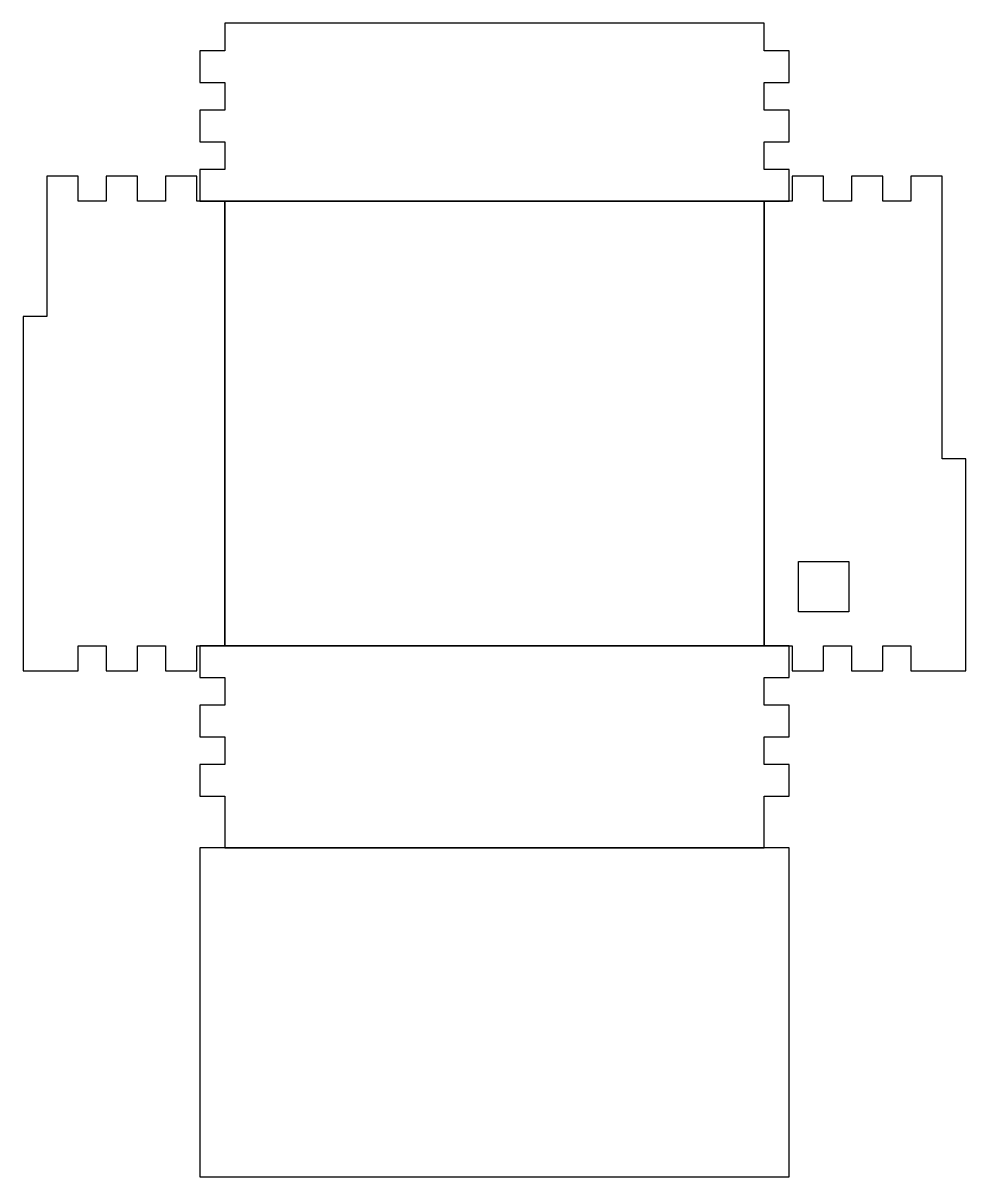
# Model space of a CAD drawing. Header units: millimetres. Extents: x -34 to 125, y -164 to 30.
import ezdxf

# ---------------------------------------------------------------- set-up
doc = ezdxf.new("R2010")
doc.units = ezdxf.units.MM
doc.layers.get('0').update_dxf_attribs({"linetype": 'CONTINUOUS'})

msp = doc.modelspace()

# ---------------------------------------------------------------- linework, layer by layer
for points in [[(91, 10), (95.2, 10), (95.2, 15.3), (91, 15.3), (91, 20), (95.2, 20), (95.2, 25.3), (91, 25.3), (91, 30), (0, 30), (0, 25.3), (-4.2, 25.3), (-4.2, 20), (0, 20), (0, 15.3), (-4.2, 15.3), (-4.2, 10), (0, 10), (0, 5.3), (-4.2, 5.3), (-4.2, 0), (95.2, 0), (95.2, 5.3), (91, 5.3)], [(-30, 4.2), (-30, -19.45), (-34, -19.45), (-34, -79.2), (-24.7, -79.2), (-24.7, -75), (-20, -75), (-20, -79.2), (-14.7, -79.2), (-14.7, -75), (-10, -75), (-10, -79.2), (-4.7, -79.2), (-4.7, -75), (0, -75), (0, 0), (-4.7, 0), (-4.7, 4.2), (-10, 4.2), (-10, 0), (-14.7, 0), (-14.7, 4.2), (-20, 4.2), (-20, 0), (-24.7, 0), (-24.7, 4.2)], [(121, -43.45), (121, 4.2), (115.7, 4.2), (115.7, 0), (111, 0), (111, 4.2), (105.7, 4.2), (105.7, 0), (101, 0), (101, 4.2), (95.7, 4.2), (95.7, 0), (91, 0), (91, -75), (95.7, -75), (95.7, -79.2), (101, -79.2), (101, -75), (105.7, -75), (105.7, -79.2), (111, -79.2), (111, -75), (115.7, -75), (115.7, -79.2), (125, -79.2), (125, -43.45)], [(0, 0), (0, -75), (91, -75), (91, 0)], [(96.75, -60.75), (105.25, -60.75), (105.25, -69.25), (96.75, -69.25)], [(95.2, -85), (91, -85), (91, -80.3), (95.2, -80.3), (95.2, -75), (-4.2, -75), (-4.2, -80.3), (0, -80.3), (0, -85), (-4.2, -85), (-4.2, -90.3), (0, -90.3), (0, -95), (-4.2, -95), (-4.2, -100.3), (0, -100.3), (0, -109), (91, -109), (91, -100.3), (95.2, -100.3), (95.2, -95), (91, -95), (91, -90.3), (95.2, -90.3)], [(-4.2, -164.5), (95.2, -164.5), (95.2, -109), (-4.2, -109)]]:
    msp.add_lwpolyline(points, close=True)

doc.saveas('drawing.dxf')
